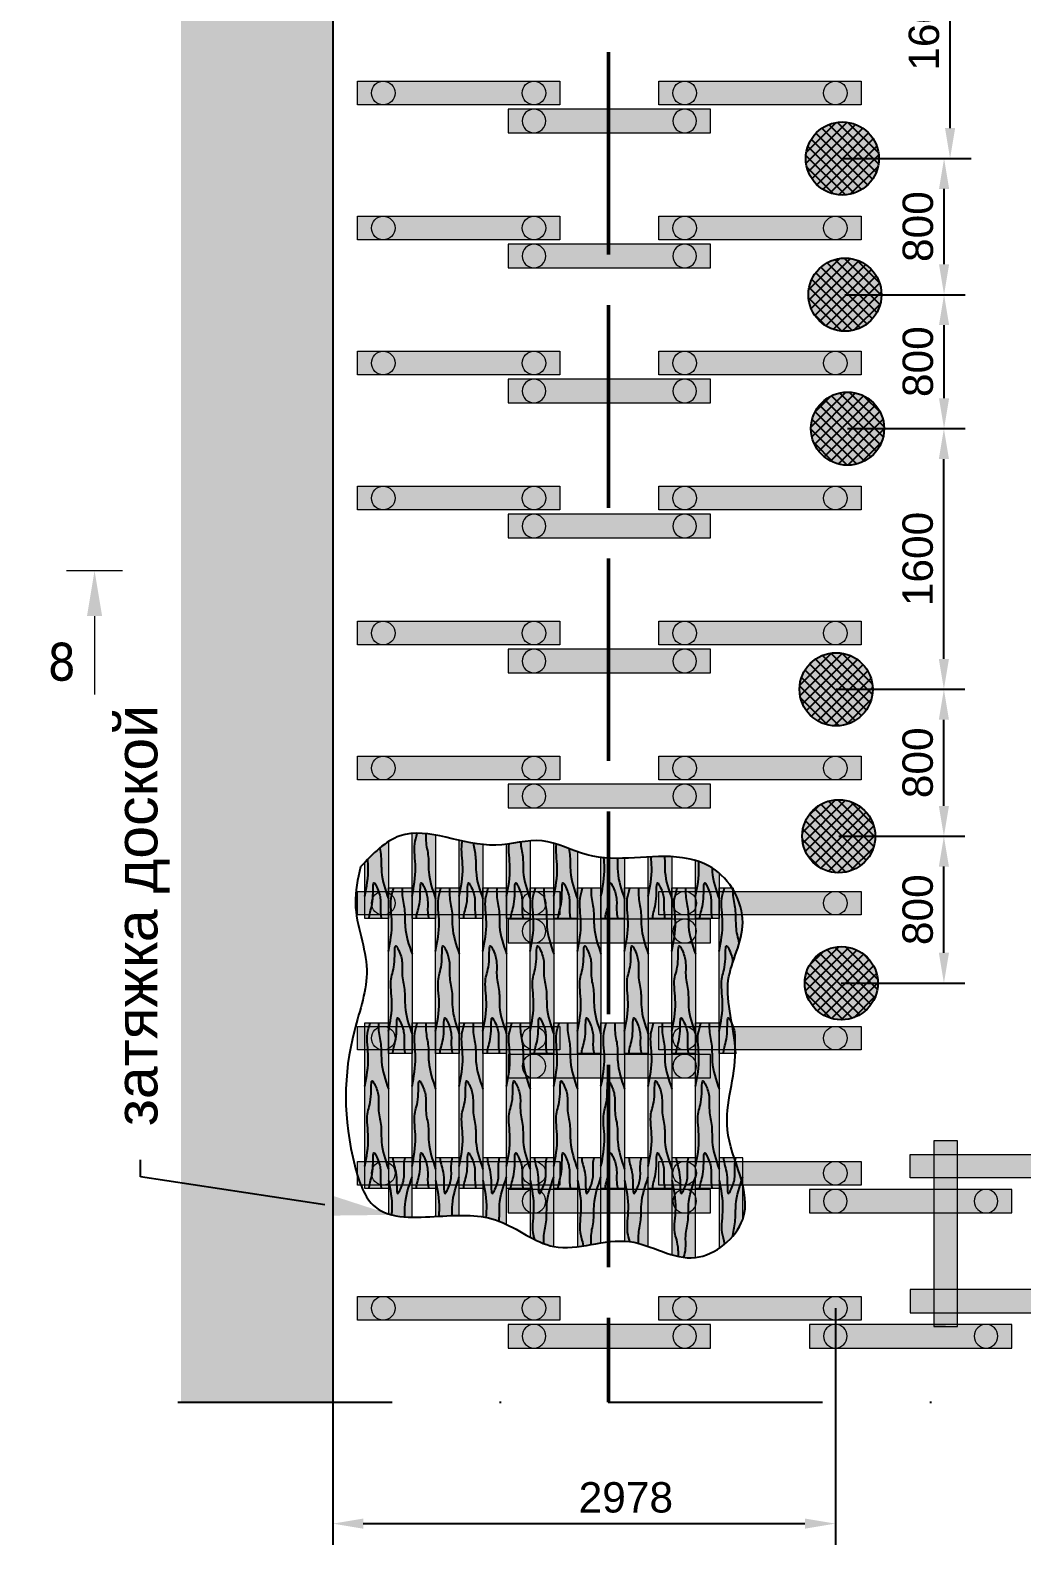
# Model space of a CAD drawing. Header units: inches. Extents: x 523 to 1492, y 69 to 539.
# Drawn here: x 1073.5 to 1132.3, y 175.3 to 265.1 of the extents above; entities that cross this region are included whole.
import ezdxf
from ezdxf import colors
from ezdxf.entities.mleader import LeaderData, LeaderLine
from ezdxf.math import Vec2, Vec3

# ---------------------------------------------------------------- set-up
doc = ezdxf.new("R2010")
doc.units = ezdxf.units.IN
doc.header["$MEASUREMENT"] = 0
doc.linetypes.add('ACAD_ISO02W100', pattern=[15, 12, -3])
doc.linetypes.add('DASHDOT', pattern=[25.4, 12.7, -6.35, 0, -6.35])
doc.styles.get("Standard").update_dxf_attribs({"font": 'arial.ttf'})
doc.styles.add('стиль', font='tahoma.ttf')
doc.dimstyles.new('ISO-25', dxfattribs={"dimtxt": 2.5, "dimasz": 2.5, "dimexe": 1.25, "dimexo": 0, "dimtad": 1, "dimdec": 0, "dimtxsty": 'Standard', "dimcen": 2.5, "dimadec": 0, "dimazin": 0, "dimtfac": 1, "dimtdec": 0, "dimtmove": 0, "dimatfit": 3, "dimfxl": 0, "dimarcsym": 0})

# ---------------------------------------------------------------- blocks, each defined once
blk = doc.blocks.new('S - 140')
at = {"linetype": 'ByBlock', "lineweight": 15}
h = blk.add_hatch(color=7, dxfattribs=at)
edge = h.paths.add_edge_path()
edge.add_arc((1417, -1396.7), 70, 0, 360)
at = {"color": 7, "linetype": 'ByBlock', "lineweight": 15}
blk.add_circle((1417, -1396.7), 70, dxfattribs=at)
blk = doc.blocks.new('2 стойки под брус')
at = {"linetype": 'ByBlock', "lineweight": 15}
blk.add_hatch(color=254, dxfattribs=at).paths.add_polyline_path([(1908.082, -1350.965), (1908.082, -1349.565), (1920.082, -1349.565), (1920.082, -1350.965)])
at = {"color": 7, "linetype": 'ByBlock', "lineweight": 15}
blk.add_lwpolyline([(1908.082, -1350.965), (1908.082, -1349.565), (1920.082, -1349.565), (1920.082, -1350.965), (1908.082, -1350.965)], dxfattribs=at)
at = {"color": 7, "linetype": 'ByBlock', "lineweight": 15, "xscale": 0.009999999999990905, "yscale": 0.009999999999990905, "zscale": 0.009999999999990905}
for p in [(1895.447, -1336.298), (1904.379, -1336.298)]:
    blk.add_blockref('S - 140', p, dxfattribs=at)
blk = doc.blocks.new('*D222')
at = {"color": 0, "linetype": 'ByBlock', "lineweight": -2}
for p, q in [((1121.249, 189.357), (1121.249, 175.345)), ((1091.466, 183.783), (1091.466, 175.345)), ((1093.266, 176.595), (1119.449, 176.595))]:
    blk.add_line(p, q, dxfattribs=at)
at = {"color": 0, "linetype": 'ByBlock'}
for points in [[(1093.266, 176.895), (1093.266, 176.295), (1091.466, 176.595)], [(1119.449, 176.895), (1119.449, 176.295), (1121.249, 176.595)]]:
    blk.add_solid(points, dxfattribs=at)
at = {"layer": 'Defpoints', "color": 0, "linetype": 'ByBlock'}
for p in [(1121.249, 189.357), (1091.466, 183.783), (1121.249, 176.595)]:
    blk.add_point(p, dxfattribs=at)
at = {"color": 0, "linetype": 'ByBlock', "lineweight": 15, "insert": (1108.834, 178.139), "char_height": 1.8, "attachment_point": 5}
blk.add_mtext('2978', dxfattribs=at)
blk = doc.blocks.new('*D260')
at = {"color": 0, "linetype": 'ByBlock', "lineweight": -2}
for p, q in [((1121.449, 217.321), (1128.932, 217.321)), ((1127.682, 210.415), (1127.682, 215.521)), ((1121.602, 208.615), (1128.932, 208.615))]:
    blk.add_line(p, q, dxfattribs=at)
at = {"color": 0, "linetype": 'ByBlock'}
for points in [[(1127.382, 215.521), (1127.982, 215.521), (1127.682, 217.321)], [(1127.382, 210.415), (1127.982, 210.415), (1127.682, 208.615)]]:
    blk.add_solid(points, dxfattribs=at)
at = {"layer": 'Defpoints', "color": 0, "linetype": 'ByBlock'}
for p in [(1121.449, 217.321), (1127.682, 217.321), (1121.602, 208.615)]:
    blk.add_point(p, dxfattribs=at)
at = {"color": 0, "linetype": 'ByBlock', "lineweight": 15, "insert": (1126.138, 212.968), "char_height": 1.8, "attachment_point": 5, "rotation": 90}
blk.add_mtext('800', dxfattribs=at)
blk = doc.blocks.new('*D261')
at = {"color": 0, "linetype": 'ByBlock', "lineweight": -2}
for p, q in [((1121.296, 226.027), (1128.932, 226.027)), ((1127.682, 219.121), (1127.682, 224.227)), ((1121.449, 217.321), (1128.932, 217.321))]:
    blk.add_line(p, q, dxfattribs=at)
at = {"color": 0, "linetype": 'ByBlock'}
for points in [[(1127.382, 224.227), (1127.982, 224.227), (1127.682, 226.027)], [(1127.382, 219.121), (1127.982, 219.121), (1127.682, 217.321)]]:
    blk.add_solid(points, dxfattribs=at)
at = {"layer": 'Defpoints', "color": 0, "linetype": 'ByBlock'}
for p in [(1121.296, 226.027), (1127.682, 226.027), (1121.449, 217.321)]:
    blk.add_point(p, dxfattribs=at)
at = {"color": 0, "linetype": 'ByBlock', "lineweight": 15, "insert": (1126.138, 221.674), "char_height": 1.8, "attachment_point": 5, "rotation": 90}
blk.add_mtext('800', dxfattribs=at)
blk = doc.blocks.new('*D262')
at = {"color": 0, "linetype": 'ByBlock', "lineweight": -2}
for p, q in [((1121.971, 241.472), (1128.932, 241.472)), ((1127.682, 227.827), (1127.682, 239.672)), ((1121.296, 226.027), (1128.932, 226.027))]:
    blk.add_line(p, q, dxfattribs=at)
at = {"color": 0, "linetype": 'ByBlock'}
for points in [[(1127.382, 239.672), (1127.982, 239.672), (1127.682, 241.472)], [(1127.382, 227.827), (1127.982, 227.827), (1127.682, 226.027)]]:
    blk.add_solid(points, dxfattribs=at)
at = {"layer": 'Defpoints', "color": 0, "linetype": 'ByBlock'}
for p in [(1121.971, 241.472), (1127.682, 241.472), (1121.296, 226.027)]:
    blk.add_point(p, dxfattribs=at)
at = {"color": 0, "linetype": 'ByBlock', "lineweight": 15, "insert": (1126.138, 233.749), "char_height": 1.8, "attachment_point": 5, "rotation": 90}
blk.add_mtext('1600', dxfattribs=at)
blk = doc.blocks.new('Доска')
at = {"linetype": 'ByBlock', "lineweight": 15}
blk.add_hatch(color=7, dxfattribs=at).paths.add_polyline_path([(760.046, 364.06), (760.046, 365.46), (769.874, 365.46), (769.874, 364.06)])
at = {"color": 7, "linetype": 'ByBlock', "lineweight": 15}
blk.add_lwpolyline([(760.046, 364.06), (760.046, 365.46), (769.874, 365.46), (769.874, 364.06), (760.046, 364.06)], dxfattribs=at)
for points, knots in [([(760.046, 365.202), (760.099, 365.199), (760.462, 365.165), (760.954, 364.904), (762.457, 365.013), (761.718, 364.641), (761.188, 364.483), (760.53, 364.563), (760.158, 364.495), (760.046, 364.472)], [2.155797, 2.155797, 2.155797, 2.155797, 2.329847, 3.372687, 4.300881, 4.564883, 5.340836, 6.125189, 6.465292, 6.465292, 6.465292, 6.465292]), ([(766.123, 365.46), (766.677, 365.35), (767.685, 365.15), (769.092, 365.406), (769.618, 365.198), (769.874, 365.147)], [0, 0, 0, 0, 1.716011, 3.117604, 3.848921, 3.848921, 3.848921, 3.848921]), ([(769.874, 364.64), (769.721, 364.642), (769.243, 364.659), (768.498, 364.446), (767.311, 364.529), (766.491, 364.244), (765.96, 364.06)], [6.455178, 6.455178, 6.455178, 6.455178, 6.912945, 7.853194, 8.763305, 10.425115, 10.425115, 10.425115, 10.425115])]:
    blk.add_open_spline(points, degree=3, knots=knots)
blk.add_spline([(761.368, 365.46), (763.071, 365.253), (764.472, 365.299), (765.495, 365.097), (766.417, 364.986), (766.186, 364.858), (765.44, 364.646), (764.656, 364.638), (763.726, 364.498), (762.816, 364.468), (761.205, 364.06)], degree=3)
blk = doc.blocks.new('Затяжка кровли')
at = {"linetype": 'ByBlock', "lineweight": 15}
for points in [[(744.754, 381.626), (744.549, 381.661), (744.342, 381.691), (744.138, 381.715), (743.936, 381.731), (743.736, 381.74), (743.539, 381.739), (743.354, 381.729), (743.354, 376.683), (744.754, 376.683)], [(740.607, 380.067), (740.554, 380.013), (740.554, 376.683), (741.954, 376.683), (741.954, 381.241), (741.899, 381.206), (741.732, 381.088), (741.566, 380.961), (741.403, 380.826), (741.241, 380.684), (741.081, 380.536), (740.922, 380.384), (740.764, 380.227)], [(747.554, 381.065), (747.344, 381.091), (747.126, 381.123), (746.908, 381.161), (746.69, 381.203), (746.472, 381.248), (746.254, 381.296), (746.154, 381.319), (746.154, 376.683), (747.554, 376.683)], [(750.354, 381.283), (750.318, 381.281), (750.112, 381.258), (749.905, 381.231), (749.697, 381.199), (749.488, 381.166), (749.278, 381.133), (749.067, 381.101), (748.954, 381.086), (748.954, 376.683), (750.354, 376.683)], [(753.154, 380.636), (753.126, 380.646), (752.926, 380.721), (752.727, 380.797), (752.528, 380.874), (752.33, 380.95), (752.131, 381.022), (751.932, 381.09), (751.754, 381.145), (751.754, 376.683), (753.154, 376.683)], [(755.954, 380.258), (755.801, 380.253), (755.591, 380.25), (755.381, 380.25), (755.172, 380.255), (754.964, 380.264), (754.756, 380.279), (754.554, 380.299), (754.554, 376.683), (755.954, 376.683)], [(758.754, 380.346), (758.547, 380.354), (758.337, 380.358), (758.126, 380.357), (757.915, 380.353), (757.704, 380.346), (757.492, 380.337), (757.354, 380.33), (757.354, 376.683), (758.754, 376.683)], [(761.554, 379.382), (761.517, 379.414), (761.343, 379.549), (761.162, 379.672), (760.977, 379.783), (760.788, 379.882), (760.595, 379.969), (760.399, 380.045), (760.2, 380.112), (760.154, 380.125), (760.154, 376.683), (761.554, 376.683)], [(741.954, 359.182), (742.114, 359.134), (742.338, 359.084), (742.569, 359.045), (742.807, 359.017), (743.051, 358.999), (743.299, 358.989), (743.354, 358.988), (743.354, 362.511), (741.954, 362.511)], [(744.754, 359.033), (744.83, 359.038), (745.083, 359.053), (745.333, 359.066), (745.579, 359.078), (745.824, 359.087), (746.065, 359.094), (746.154, 359.094), (746.154, 362.511), (744.754, 362.511)], [(747.554, 359.005), (747.684, 358.984), (747.906, 358.938), (748.126, 358.882), (748.344, 358.815), (748.559, 358.738), (748.773, 358.649), (748.954, 358.565), (748.954, 362.511), (747.554, 362.511)], [(750.354, 357.805), (750.451, 357.753), (750.661, 357.646), (750.873, 357.546), (751.086, 357.455), (751.3, 357.375), (751.517, 357.309), (751.754, 357.252), (751.754, 362.511), (750.354, 362.511)], [(753.154, 357.241), (753.333, 357.264), (753.567, 357.3), (753.803, 357.338), (754.039, 357.379), (754.276, 357.42), (754.513, 357.459), (754.554, 357.466), (754.554, 362.511), (753.154, 362.511)], [(755.954, 357.568), (756.017, 357.566), (756.302, 357.536), (756.585, 357.484), (756.867, 357.414), (757.146, 357.329), (757.354, 357.258), (757.354, 362.511), (755.954, 362.511)], [(758.754, 356.762), (758.806, 356.746), (759.083, 356.674), (759.36, 356.619), (759.639, 356.586), (759.919, 356.58), (760.154, 356.599), (760.154, 362.511), (758.754, 362.511)]]:
    blk.add_hatch(color=7, dxfattribs=at).paths.add_polyline_path(points)
h = blk.add_hatch(color=7, dxfattribs=at)
edge = h.paths.add_edge_path()
edge.add_spline(control_points=[(762.517, 368.683), (762.517, 368.728), (762.513, 370.18), (761.427, 372.848), (763.364, 375.931), (762.713, 377.885), (762.306, 378.511)], knot_values=[23.350086, 23.350086, 23.350086, 23.350086, 23.485103, 27.716189, 31.239233, 33.354236, 33.354236, 33.354236, 33.354236], degree=3, periodic=0)
edge.add_line((762.306, 378.511), (761.554, 378.511))
edge.add_line((761.554, 378.511), (761.554, 368.683))
edge.add_line((761.554, 368.683), (762.517, 368.683))
h = blk.add_hatch(color=7, dxfattribs=at)
edge = h.paths.add_edge_path()
edge.add_spline(control_points=[(761.554, 357.146), (762.193, 357.574), (763.648, 359.292), (762.86, 361.251), (762.451, 362.511)], knot_values=[39.534446, 39.534446, 39.534446, 39.534446, 41.673189, 45.420497, 45.420497, 45.420497, 45.420497], degree=3, periodic=0)
edge.add_line((762.451, 362.511), (761.554, 362.511))
edge.add_line((761.554, 362.511), (761.554, 357.146))
at = {"color": 7, "linetype": 'ByBlock', "lineweight": 15}
for points in [[(744.754, 376.683), (743.354, 376.683), (743.354, 381.729)], [(744.754, 381.626), (744.754, 376.683)], [(741.954, 381.242), (741.954, 376.683)], [(747.554, 376.683), (746.154, 376.683), (746.154, 381.319)], [(747.554, 381.065), (747.554, 376.683)], [(750.354, 376.683), (748.954, 376.683), (748.954, 381.086)], [(750.354, 381.284), (750.354, 376.683)], [(753.154, 376.683), (751.754, 376.683), (751.754, 381.145)], [(753.154, 380.636), (753.154, 376.683)], [(741.954, 376.683), (740.554, 376.683), (740.554, 380.013)], [(755.954, 376.683), (754.554, 376.683), (754.554, 380.298)], [(755.954, 380.257), (755.954, 376.683)], [(758.754, 376.683), (757.354, 376.683), (757.354, 380.33)], [(758.754, 380.346), (758.754, 376.683)], [(761.554, 376.683), (760.154, 376.683), (760.154, 380.125)], [(761.554, 379.383), (761.554, 376.683)], [(762.517, 368.683), (761.554, 368.683), (761.554, 378.511), (762.306, 378.511)], [(743.354, 362.511), (741.954, 362.511), (741.954, 359.18)], [(743.354, 358.988), (743.354, 362.511)], [(746.154, 362.511), (744.754, 362.511), (744.754, 359.033)], [(746.154, 359.095), (746.154, 362.511)], [(748.954, 362.511), (747.554, 362.511), (747.554, 359.007)], [(748.954, 358.566), (748.954, 362.511)], [(751.754, 362.511), (750.354, 362.511), (750.354, 357.805)], [(751.754, 357.253), (751.754, 362.511)], [(754.554, 362.511), (753.154, 362.511), (753.154, 357.241)], [(754.554, 357.466), (754.554, 362.511)], [(757.354, 362.511), (755.954, 362.511), (755.954, 357.57)], [(757.354, 357.259), (757.354, 362.511)], [(760.154, 362.511), (758.754, 362.511), (758.754, 356.761)], [(760.154, 356.597), (760.154, 362.511)], [(762.954, 362.511), (761.554, 362.511), (761.554, 357.145)], [(762.954, 358.854), (762.954, 362.511)]]:
    blk.add_lwpolyline(points, dxfattribs=at)
blk.add_spline([(740.293, 379.743), (742.644, 381.587), (748.321, 381.031), (751.061, 381.286), (753.725, 380.453), (759.386, 380.288), (761.136, 379.688), (762.954, 376.446), (762.1, 373.028), (762.516, 368.817), (762.051, 364.168), (762.954, 358.854), (760.154, 356.597), (756.244, 357.544), (751.754, 357.253), (748.507, 358.758), (744.935, 359.044), (741.166, 359.597), (739.967, 362.027), (739.943, 370.056), (740.67, 373.649), (740, 377.581), (740.293, 379.743)], degree=3)
for points, knots in [([(743.354, 378.004), (743.464, 378.559), (743.664, 379.566), (743.409, 380.968), (743.613, 381.492), (743.664, 381.74)], [0, 0, 0, 0, 1.716011, 3.117604, 3.834436, 3.834436, 3.834436, 3.834436]), ([(744.174, 381.711), (744.171, 381.572), (744.159, 381.11), (744.368, 380.379), (744.285, 379.193), (744.57, 378.372), (744.754, 377.842)], [6.499454, 6.499454, 6.499454, 6.499454, 6.912945, 7.853194, 8.763305, 10.425115, 10.425115, 10.425115, 10.425115]), ([(741.437, 380.854), (741.466, 380.69), (741.558, 380.23), (741.485, 379.193), (741.77, 378.372), (741.954, 377.842)], [7.353663, 7.353663, 7.353663, 7.353663, 7.853194, 8.763305, 10.425115, 10.425115, 10.425115, 10.425115]), ([(746.154, 378.004), (746.264, 378.559), (746.464, 379.566), (746.244, 380.778), (746.334, 381.221), (746.347, 381.275)], [0, 0, 0, 0, 1.716011, 3.117604, 3.315993, 3.315993, 3.315993, 3.315993]), ([(746.99, 381.146), (747.023, 380.882), (747.165, 380.33), (747.085, 379.193), (747.37, 378.372), (747.554, 377.842)], [7.058588, 7.058588, 7.058588, 7.058588, 7.853194, 8.763305, 10.425115, 10.425115, 10.425115, 10.425115]), ([(748.954, 378.004), (749.064, 378.559), (749.264, 379.566), (749.057, 380.705), (749.115, 381.108)], [0, 0, 0, 0, 1.716011, 3.116653, 3.116653, 3.116653, 3.116653]), ([(749.783, 381.212), (749.811, 380.925), (749.967, 380.352), (749.885, 379.193), (750.17, 378.372), (750.354, 377.842)], [6.99235, 6.99235, 6.99235, 6.99235, 7.853194, 8.763305, 10.425115, 10.425115, 10.425115, 10.425115]), ([(751.754, 378.004), (751.864, 378.559), (752.063, 379.562), (751.859, 380.695), (751.913, 381.096)], [0, 0, 0, 0, 1.716011, 3.102936, 3.102936, 3.102936, 3.102936]), ([(752.641, 380.831), (752.67, 380.675), (752.757, 380.222), (752.685, 379.193), (752.97, 378.372), (753.154, 377.842)], [7.377636, 7.377636, 7.377636, 7.377636, 7.853194, 8.763305, 10.425115, 10.425115, 10.425115, 10.425115]), ([(740.554, 378.004), (740.664, 378.559), (740.804, 379.263), (740.744, 380.032), (740.731, 380.194)], [0, 0, 0, 0, 1.716011, 2.179933, 2.179933, 2.179933, 2.179933]), ([(754.554, 378.004), (754.664, 378.559), (754.809, 379.29), (754.74, 380.092), (754.724, 380.281)], [0, 0, 0, 0, 1.716011, 2.263723, 2.263723, 2.263723, 2.263723]), ([(755.525, 380.25), (755.541, 379.985), (755.498, 379.157), (755.77, 378.372), (755.954, 377.842)], [7.966525, 7.966525, 7.966525, 7.966525, 8.763305, 10.425115, 10.425115, 10.425115, 10.425115]), ([(757.354, 378.004), (757.464, 378.559), (757.613, 379.308), (757.536, 380.131), (757.52, 380.339)], [0, 0, 0, 0, 1.716011, 2.318895, 2.318895, 2.318895, 2.318895]), ([(758.316, 380.358), (758.346, 380.059), (758.286, 379.191), (758.57, 378.372), (758.754, 377.842)], [7.85771, 7.85771, 7.85771, 7.85771, 8.763305, 10.425115, 10.425115, 10.425115, 10.425115]), ([(760.154, 378.004), (760.264, 378.559), (760.396, 379.224), (760.35, 379.946), (760.341, 380.066)], [0, 0, 0, 0, 1.716011, 2.057385, 2.057385, 2.057385, 2.057385]), ([(761.136, 379.688), (761.138, 379.61), (761.16, 378.978), (761.37, 378.372), (761.554, 377.842)], [8.52716, 8.52716, 8.52716, 8.52716, 8.763305, 10.425115, 10.425115, 10.425115, 10.425115]), ([(740.812, 376.683), (740.815, 376.736), (740.849, 377.099), (741.11, 377.59), (741.001, 379.093), (741.373, 378.354), (741.531, 377.825), (741.452, 377.167), (741.519, 376.795), (741.542, 376.683)], [2.155797, 2.155797, 2.155797, 2.155797, 2.329847, 3.372687, 4.300881, 4.564883, 5.340836, 6.125189, 6.465292, 6.465292, 6.465292, 6.465292]), ([(743.612, 376.683), (743.615, 376.736), (743.649, 377.099), (743.91, 377.59), (743.801, 379.093), (744.173, 378.354), (744.331, 377.825), (744.252, 377.167), (744.319, 376.795), (744.342, 376.683)], [2.155797, 2.155797, 2.155797, 2.155797, 2.329847, 3.372687, 4.300881, 4.564883, 5.340836, 6.125189, 6.465292, 6.465292, 6.465292, 6.465292]), ([(746.412, 376.683), (746.415, 376.736), (746.449, 377.099), (746.71, 377.59), (746.601, 379.093), (746.973, 378.354), (747.131, 377.825), (747.052, 377.167), (747.119, 376.795), (747.142, 376.683)], [2.155797, 2.155797, 2.155797, 2.155797, 2.329847, 3.372687, 4.300881, 4.564883, 5.340836, 6.125189, 6.465292, 6.465292, 6.465292, 6.465292]), ([(749.212, 376.683), (749.215, 376.736), (749.249, 377.099), (749.51, 377.59), (749.401, 379.093), (749.773, 378.354), (749.931, 377.825), (749.852, 377.167), (749.919, 376.795), (749.942, 376.683)], [2.155797, 2.155797, 2.155797, 2.155797, 2.329847, 3.372687, 4.300881, 4.564883, 5.340836, 6.125189, 6.465292, 6.465292, 6.465292, 6.465292]), ([(752.012, 376.683), (752.015, 376.736), (752.049, 377.099), (752.31, 377.59), (752.201, 379.093), (752.573, 378.354), (752.731, 377.825), (752.652, 377.167), (752.719, 376.795), (752.742, 376.683)], [2.155797, 2.155797, 2.155797, 2.155797, 2.329847, 3.372687, 4.300881, 4.564883, 5.340836, 6.125189, 6.465292, 6.465292, 6.465292, 6.465292]), ([(754.812, 376.683), (754.815, 376.736), (754.849, 377.099), (755.11, 377.59), (755.001, 379.093), (755.373, 378.354), (755.531, 377.825), (755.452, 377.167), (755.519, 376.795), (755.542, 376.683)], [2.155797, 2.155797, 2.155797, 2.155797, 2.329847, 3.372687, 4.300881, 4.564883, 5.340836, 6.125189, 6.465292, 6.465292, 6.465292, 6.465292]), ([(757.612, 376.683), (757.615, 376.736), (757.649, 377.099), (757.91, 377.59), (757.801, 379.093), (758.173, 378.354), (758.331, 377.825), (758.252, 377.167), (758.319, 376.795), (758.342, 376.683)], [2.155797, 2.155797, 2.155797, 2.155797, 2.329847, 3.372687, 4.300881, 4.564883, 5.340836, 6.125189, 6.465292, 6.465292, 6.465292, 6.465292]), ([(760.412, 376.683), (760.415, 376.736), (760.449, 377.099), (760.71, 377.59), (760.601, 379.093), (760.973, 378.354), (761.131, 377.825), (761.052, 377.167), (761.119, 376.795), (761.142, 376.683)], [2.155797, 2.155797, 2.155797, 2.155797, 2.329847, 3.372687, 4.300881, 4.564883, 5.340836, 6.125189, 6.465292, 6.465292, 6.465292, 6.465292]), ([(761.554, 374.76), (761.664, 375.314), (761.864, 376.321), (761.608, 377.728), (761.816, 378.255), (761.867, 378.511)], [0, 0, 0, 0, 1.716011, 3.117604, 3.848921, 3.848921, 3.848921, 3.848921]), ([(762.374, 378.511), (762.372, 378.357), (762.355, 377.879), (762.568, 377.134), (762.501, 376.169), (762.648, 375.547), (762.746, 375.224)], [6.455178, 6.455178, 6.455178, 6.455178, 6.912945, 7.853194, 8.763305, 9.771375, 9.771375, 9.771375, 9.771375]), ([(761.554, 370.004), (761.664, 370.559), (761.864, 371.566), (761.587, 373.087), (761.997, 373.861), (761.888, 375.364), (762.258, 374.631), (762.347, 374.332), (762.367, 374.091)], [0, 0, 0, 0, 1.716011, 3.117604, 4.160444, 5.088638, 5.352639, 6.113784, 6.113784, 6.113784, 6.113784]), ([(761.812, 368.683), (761.815, 368.736), (761.849, 369.099), (762.11, 369.59), (762.001, 371.093), (762.373, 370.354), (762.531, 369.825), (762.452, 369.167), (762.519, 368.795), (762.542, 368.683)], [2.155797, 2.155797, 2.155797, 2.155797, 2.329847, 3.372687, 4.300881, 4.564883, 5.340836, 6.125189, 6.465292, 6.465292, 6.465292, 6.465292]), ([(742.212, 362.511), (742.215, 362.457), (742.249, 362.095), (742.51, 361.603), (742.401, 360.1), (742.773, 360.839), (742.931, 361.368), (742.852, 362.026), (742.919, 362.399), (742.942, 362.511)], [2.155797, 2.155797, 2.155797, 2.155797, 2.329847, 3.372687, 4.300881, 4.564883, 5.340836, 6.125189, 6.465292, 6.465292, 6.465292, 6.465292]), ([(745.012, 362.511), (745.015, 362.457), (745.049, 362.095), (745.31, 361.603), (745.201, 360.1), (745.573, 360.839), (745.731, 361.368), (745.652, 362.026), (745.719, 362.399), (745.742, 362.511)], [2.155797, 2.155797, 2.155797, 2.155797, 2.329847, 3.372687, 4.300881, 4.564883, 5.340836, 6.125189, 6.465292, 6.465292, 6.465292, 6.465292]), ([(747.812, 362.511), (747.815, 362.457), (747.849, 362.095), (748.11, 361.603), (748.001, 360.1), (748.373, 360.839), (748.531, 361.368), (748.452, 362.026), (748.519, 362.399), (748.542, 362.511)], [2.155797, 2.155797, 2.155797, 2.155797, 2.329847, 3.372687, 4.300881, 4.564883, 5.340836, 6.125189, 6.465292, 6.465292, 6.465292, 6.465292]), ([(750.612, 362.511), (750.615, 362.457), (750.649, 362.095), (750.91, 361.603), (750.801, 360.1), (751.173, 360.839), (751.331, 361.368), (751.252, 362.026), (751.319, 362.399), (751.342, 362.511)], [2.155797, 2.155797, 2.155797, 2.155797, 2.329847, 3.372687, 4.300881, 4.564883, 5.340836, 6.125189, 6.465292, 6.465292, 6.465292, 6.465292]), ([(753.412, 362.511), (753.415, 362.457), (753.449, 362.095), (753.71, 361.603), (753.601, 360.1), (753.973, 360.839), (754.131, 361.368), (754.052, 362.026), (754.119, 362.399), (754.142, 362.511)], [2.155797, 2.155797, 2.155797, 2.155797, 2.329847, 3.372687, 4.300881, 4.564883, 5.340836, 6.125189, 6.465292, 6.465292, 6.465292, 6.465292]), ([(756.212, 362.511), (756.215, 362.457), (756.249, 362.095), (756.51, 361.603), (756.401, 360.1), (756.773, 360.839), (756.931, 361.368), (756.852, 362.026), (756.919, 362.399), (756.942, 362.511)], [2.155797, 2.155797, 2.155797, 2.155797, 2.329847, 3.372687, 4.300881, 4.564883, 5.340836, 6.125189, 6.465292, 6.465292, 6.465292, 6.465292]), ([(759.012, 362.511), (759.015, 362.457), (759.049, 362.095), (759.31, 361.603), (759.201, 360.1), (759.573, 360.839), (759.731, 361.368), (759.652, 362.026), (759.719, 362.399), (759.742, 362.511)], [2.155797, 2.155797, 2.155797, 2.155797, 2.329847, 3.372687, 4.300881, 4.564883, 5.340836, 6.125189, 6.465292, 6.465292, 6.465292, 6.465292]), ([(761.812, 362.511), (761.815, 362.457), (761.849, 362.095), (762.11, 361.603), (762.001, 360.1), (762.373, 360.839), (762.531, 361.368), (762.452, 362.026), (762.519, 362.399), (762.542, 362.511)], [2.155797, 2.155797, 2.155797, 2.155797, 2.329847, 3.372687, 4.300881, 4.564883, 5.340836, 6.125189, 6.465292, 6.465292, 6.465292, 6.465292]), ([(741.954, 361.189), (742.064, 360.634), (742.196, 359.969), (742.15, 359.247), (742.141, 359.127)], [0, 0, 0, 0, 1.716011, 2.057824, 2.057824, 2.057824, 2.057824]), ([(742.928, 359.007), (742.939, 359.251), (742.905, 360.057), (743.17, 360.821), (743.354, 361.352)], [8.029911, 8.029911, 8.029911, 8.029911, 8.763305, 10.425115, 10.425115, 10.425115, 10.425115]), ([(744.754, 361.189), (744.864, 360.634), (745.001, 359.944), (744.947, 359.191), (744.935, 359.044)], [0, 0, 0, 0, 1.716011, 2.137198, 2.137198, 2.137198, 2.137198]), ([(745.731, 359.084), (745.737, 359.303), (745.713, 360.082), (745.97, 360.821), (746.154, 361.352)], [8.107416, 8.107416, 8.107416, 8.107416, 8.763305, 10.425115, 10.425115, 10.425115, 10.425115]), ([(747.554, 361.189), (747.664, 360.634), (747.805, 359.922), (747.743, 359.145), (747.729, 358.975)], [0, 0, 0, 0, 1.716011, 2.202863, 2.202863, 2.202863, 2.202863]), ([(748.507, 358.758), (748.51, 358.782), (748.548, 359.107), (748.485, 360.001), (748.77, 360.821), (748.954, 361.352)], [7.779136, 7.779136, 7.779136, 7.779136, 7.853194, 8.763305, 10.425115, 10.425115, 10.425115, 10.425115]), ([(750.354, 361.189), (750.464, 360.634), (750.664, 359.627), (750.424, 358.308), (750.574, 357.816), (750.612, 357.67)], [0, 0, 0, 0, 1.716011, 3.117604, 3.607509, 3.607509, 3.607509, 3.607509]), ([(751.175, 357.421), (751.172, 357.579), (751.153, 358.063), (751.368, 358.814), (751.285, 360.001), (751.57, 360.821), (751.754, 361.352)], [6.438189, 6.438189, 6.438189, 6.438189, 6.912945, 7.853194, 8.763305, 10.425115, 10.425115, 10.425115, 10.425115]), ([(753.154, 361.189), (753.264, 360.634), (753.464, 359.627), (753.199, 358.171), (753.444, 357.628), (753.493, 357.288)], [0, 0, 0, 0, 1.716011, 3.117604, 3.983583, 3.983583, 3.983583, 3.983583]), ([(753.975, 357.368), (753.974, 357.543), (753.948, 358.046), (754.168, 358.814), (754.085, 360.001), (754.37, 360.821), (754.554, 361.352)], [6.38548, 6.38548, 6.38548, 6.38548, 6.912945, 7.853194, 8.763305, 10.425115, 10.425115, 10.425115, 10.425115]), ([(755.954, 361.189), (756.064, 360.634), (756.264, 359.627), (756.015, 358.259), (756.196, 357.746), (756.244, 357.544)], [0, 0, 0, 0, 1.716011, 3.117604, 3.74335, 3.74335, 3.74335, 3.74335]), ([(756.774, 357.439), (756.772, 357.592), (756.755, 358.069), (756.968, 358.814), (756.885, 360.001), (757.17, 360.821), (757.354, 361.352)], [6.456271, 6.456271, 6.456271, 6.456271, 6.912945, 7.853194, 8.763305, 10.425115, 10.425115, 10.425115, 10.425115]), ([(758.754, 361.189), (758.864, 360.634), (759.064, 359.627), (758.787, 358.106), (759.117, 357.484), (759.128, 356.797), (759.13, 356.663)], [0, 0, 0, 0, 1.716011, 3.117604, 4.160444, 4.428379, 4.428379, 4.428379, 4.428379]), ([(759.454, 356.605), (759.518, 356.782), (759.608, 357.178), (759.525, 357.963), (759.768, 358.814), (759.685, 360.001), (759.97, 360.821), (760.154, 361.352)], [5.584914, 5.584914, 5.584914, 5.584914, 6.128592, 6.912945, 7.853194, 8.763305, 10.425115, 10.425115, 10.425115, 10.425115]), ([(761.554, 361.189), (761.664, 360.634), (761.864, 359.627), (761.605, 358.202), (761.826, 357.67), (761.877, 357.385)], [0, 0, 0, 0, 1.716011, 3.117604, 3.897825, 3.897825, 3.897825, 3.897825]), ([(762.375, 357.874), (762.375, 357.883), (762.395, 358.208), (762.568, 358.814), (762.485, 360.001), (762.77, 360.821), (762.954, 361.352)], [6.886211, 6.886211, 6.886211, 6.886211, 6.912945, 7.853194, 8.763305, 10.425115, 10.425115, 10.425115, 10.425115])]:
    blk.add_open_spline(points, degree=3, knots=knots)
at = {"rotation": 90}
for p in [(1107.414, -391.363), (1110.214, -391.363), (1113.014, -391.363), (1115.814, -391.363), (1118.614, -391.363), (1121.414, -391.363), (1124.214, -391.363), (1106.014, -399.363), (1108.814, -399.363), (1111.614, -399.363), (1114.414, -399.363), (1117.214, -399.363), (1120.014, -399.363), (1122.814, -399.363), (1125.614, -399.363)]:
    blk.add_blockref('Доска', p, dxfattribs=at)
blk = doc.blocks.new('Руд.стойка 0.14 - 1.1')
at = {"linetype": 'ByBlock', "lineweight": 15}
blk.add_hatch(color=252, dxfattribs=at).paths.add_polyline_path([(2005.719, -1382.257), (2007.119, -1382.257), (2007.119, -1393.257), (2005.719, -1393.257)])
at = {"color": 7, "linetype": 'ByBlock', "lineweight": 15}
for p, q in [((2006.419, -1393.257), (2007.119, -1393.257)), ((2007.119, -1393.257), (2006.419, -1393.257))]:
    blk.add_line(p, q, dxfattribs=at)
blk.add_lwpolyline([(2005.719, -1382.257), (2007.119, -1382.257), (2007.119, -1393.257), (2005.719, -1393.257), (2005.719, -1382.257)], dxfattribs=at)
blk = doc.blocks.new('Костер 1.1х1.1м')
at = {"color": 7, "linetype": 'ByBlock', "lineweight": 15, "xscale": -1}
blk.add_blockref('Руд.стойка 0.14 - 1.1', (3966.368, -11.192), dxfattribs=at)
at = {"color": 7, "linetype": 'ByBlock', "lineweight": 15}
blk.add_blockref('Руд.стойка 0.14 - 1.1', (-39.67, -11.192), dxfattribs=at)
at = {"color": 7, "linetype": 'ByBlock', "lineweight": 15, "rotation": 90}
blk.add_blockref('Руд.стойка 0.14 - 1.1', (575.592, -3401.368), dxfattribs=at)
at = {"color": 7, "linetype": 'ByBlock', "lineweight": 15, "xscale": -1, "rotation": 90}
blk.add_blockref('Руд.стойка 0.14 - 1.1', (575.592, 603.47), dxfattribs=at)
blk = doc.blocks.new('ОКУ')
h = blk.add_hatch(color=254)
edge = h.paths.add_edge_path()
edge.add_arc((246.5, -1391.8), 216.7, 0, 360)
h = blk.add_hatch()
h.set_pattern_fill('ANSI37', color=256, scale=360, style=0)
edge = h.paths.add_edge_path()
edge.add_arc((246.5, -1391.8), 216.7, 0, 360)
blk.add_circle((246.5, -1391.8), 216.7)
blk = doc.blocks.new('*D324')
at = {"color": 0, "linetype": 'ByBlock', "lineweight": -2}
for p, q in [((1121.818, 249.407), (1128.942, 249.407)), ((1127.692, 243.272), (1127.692, 247.607)), ((1121.971, 241.472), (1128.942, 241.472))]:
    blk.add_line(p, q, dxfattribs=at)
at = {"color": 0, "linetype": 'ByBlock'}
for points in [[(1127.392, 247.607), (1127.992, 247.607), (1127.692, 249.407)], [(1127.392, 243.272), (1127.992, 243.272), (1127.692, 241.472)]]:
    blk.add_solid(points, dxfattribs=at)
at = {"layer": 'Defpoints', "color": 0, "linetype": 'ByBlock'}
for p in [(1121.818, 249.407), (1127.692, 249.407), (1121.971, 241.472)]:
    blk.add_point(p, dxfattribs=at)
at = {"color": 0, "linetype": 'ByBlock', "lineweight": 15, "insert": (1126.148, 245.44), "char_height": 1.8, "attachment_point": 5, "rotation": 90}
blk.add_mtext('800', dxfattribs=at)
blk = doc.blocks.new('*D325')
at = {"color": 0, "linetype": 'ByBlock', "lineweight": -2}
for p, q in [((1121.664, 257.477), (1128.942, 257.477)), ((1127.692, 251.207), (1127.692, 255.677)), ((1121.818, 249.407), (1128.942, 249.407))]:
    blk.add_line(p, q, dxfattribs=at)
at = {"color": 0, "linetype": 'ByBlock'}
for points in [[(1127.392, 255.677), (1127.992, 255.677), (1127.692, 257.477)], [(1127.392, 251.207), (1127.992, 251.207), (1127.692, 249.407)]]:
    blk.add_solid(points, dxfattribs=at)
at = {"layer": 'Defpoints', "color": 0, "linetype": 'ByBlock'}
for p in [(1121.664, 257.477), (1127.692, 257.477), (1121.818, 249.407)]:
    blk.add_point(p, dxfattribs=at)
at = {"color": 0, "linetype": 'ByBlock', "lineweight": 15, "insert": (1126.148, 253.442), "char_height": 1.8, "attachment_point": 5, "rotation": 90}
blk.add_mtext('800', dxfattribs=at)
blk = doc.blocks.new('*D336')
at = {"color": 0, "linetype": 'ByBlock', "lineweight": -2}
for p, q in [((1121.971, 273.472), (1129.3, 273.472)), ((1128.05, 259.277), (1128.05, 271.672)), ((1121.664, 257.477), (1129.3, 257.477))]:
    blk.add_line(p, q, dxfattribs=at)
at = {"color": 0, "linetype": 'ByBlock'}
for points in [[(1127.75, 271.672), (1128.35, 271.672), (1128.05, 273.472)], [(1127.75, 259.277), (1128.35, 259.277), (1128.05, 257.477)]]:
    blk.add_solid(points, dxfattribs=at)
at = {"layer": 'Defpoints', "color": 0, "linetype": 'ByBlock'}
for p in [(1121.971, 273.472), (1128.05, 273.472), (1121.664, 257.477)]:
    blk.add_point(p, dxfattribs=at)
at = {"color": 0, "linetype": 'ByBlock', "lineweight": 15, "insert": (1126.506, 265.474), "char_height": 1.8, "attachment_point": 5, "rotation": 90}
blk.add_mtext('1600', dxfattribs=at)

msp = doc.modelspace()

# ---------------------------------------------------------------- linework, layer by layer
at = {"color": 7, "linetype": 'ByBlock', "lineweight": 15}
for p, q in [((1075.684, 233.063), (1079.004, 233.063)), ((1077.344, 230.363), (1077.344, 225.712))]:
    msp.add_line(p, q, dxfattribs=at)
at = {"color": 7, "linetype": 'DASHDOT'}
msp.add_line((1082.289, 183.783), (1164.494, 183.783), dxfattribs=at)
at = {"color": 253, "linetype": 'ByBlock', "lineweight": 15, "const_width": 9}
msp.add_lwpolyline([(1086.966, 323.781), (1086.966, 306.787), (1078.034, 305.36), (1078.034, 277.017), (1086.966, 277.017), (1086.966, 183.783)], dxfattribs=at)
msp.add_lwpolyline([(1091.466, 323.781), (1091.466, 302.95), (1082.534, 301.522), (1082.534, 281.517), (1091.466, 281.517), (1091.466, 182.383), (1091.466, 182.383), (1091.466, 182.383)])
at = {"linetype": 'ACAD_ISO02W100', "lineweight": 50}
msp.add_lwpolyline([(1107.801, 323.781), (1107.801, 183.783)], dxfattribs=at)
at = {"color": 7, "linetype": 'ByBlock', "lineweight": 15}
msp.add_solid([(1077.794, 230.363), (1076.894, 230.363), (1077.344, 233.063)], dxfattribs=at)

# ---------------------------------------------------------------- block references
for name, p in [('2 стойки под брус', (-815.163, 1611.622)), ('2 стойки под брус', (-797.299, 1611.622)), ('2 стойки под брус', (-815.163, 1603.622)), ('2 стойки под брус', (-797.299, 1603.622)), ('2 стойки под брус', (-815.163, 1595.622)), ('2 стойки под брус', (-797.299, 1595.622)), ('2 стойки под брус', (-815.163, 1587.622)), ('2 стойки под брус', (-797.299, 1587.622)), ('2 стойки под брус', (-815.163, 1579.622)), ('2 стойки под брус', (-797.299, 1579.622)), ('2 стойки под брус', (-815.163, 1571.622)), ('2 стойки под брус', (-797.299, 1571.622)), ('2 стойки под брус', (-815.163, 1563.622)), ('2 стойки под брус', (-797.299, 1563.622)), ('2 стойки под брус', (-815.163, 1555.622)), ('2 стойки под брус', (-797.299, 1555.622)), ('Костер 1.1х1.1м', (-832.168, 1592.723)), ('2 стойки под брус', (-815.163, 1547.622)), ('2 стойки под брус', (-797.299, 1547.622)), ('2 стойки под брус', (-815.163, 1539.622)), ('2 стойки под брус', (-797.299, 1539.622))]:
    msp.add_blockref(name, p, dxfattribs=at)
at = {"color": 7, "linetype": 'ByBlock', "lineweight": 15, "xscale": -1, "rotation": 180}
for p in [(-806.231, -1090.566), (-806.231, -1098.566), (-806.231, -1106.566), (-806.231, -1114.566), (-806.231, -1122.566), (-806.231, -1130.566), (-806.231, -1138.566), (-806.231, -1146.566), (-806.231, -1154.566), (-788.368, -1154.566), (-806.231, -1162.566), (-788.368, -1162.566)]:
    msp.add_blockref('2 стойки под брус', p, dxfattribs=at)
at = {"xscale": 0.009999999999990905, "yscale": 0.009999999999990905, "zscale": 0.009999999999990905}
for p in [(1119.2, 271.395), (1119.353, 263.326), (1119.506, 255.39), (1118.831, 239.945), (1118.984, 231.239), (1119.138, 222.533)]:
    msp.add_blockref('ОКУ', p, dxfattribs=at)
msp.add_blockref('Затяжка кровли', (352.805, -164.239))

# ---------------------------------------------------------------- texts
at = {"color": 7, "linetype": 'ByBlock', "lineweight": 15, "style": 'стиль'}
msp.add_text('8', height=2.239, dxfattribs=at).set_placement((1074.56, 226.546))

# ---------------------------------------------------------------- dimensions: what is measured, and where the dimension line sits
at = {"color": 7, "linetype": 'ByBlock', "lineweight": 15}
for base, p1, p2, text, picture, middle in [((1128.05, 273.472), (1121.664, 257.477), (1121.971, 273.472), '1600', '*D336', (1126.506, 265.474)), ((1127.692, 257.477), (1121.818, 249.407), (1121.664, 257.477), '800', '*D325', (1126.148, 253.442)), ((1127.692, 249.407), (1121.971, 241.472), (1121.818, 249.407), '800', '*D324', (1126.148, 245.44)), ((1127.682, 241.472), (1121.296, 226.027), (1121.971, 241.472), '1600', '*D262', (1126.138, 233.749)), ((1127.682, 226.027), (1121.449, 217.321), (1121.296, 226.027), '800', '*D261', (1126.138, 221.674)), ((1127.682, 217.321), (1121.602, 208.615), (1121.449, 217.321), '800', '*D260', (1126.138, 212.968))]:
    dim = msp.add_linear_dim(base=base, p1=p1, p2=p2, angle=90, text=text, dimstyle='ISO-25', override={"dimtxt": 1.8, "dimasz": 1.8, "dimlfac": 100, "dimrnd": 0.05, "dimfxl": 1.25}, dxfattribs=at)
    dim.commit()
    dim.dimension.update_dxf_attribs({"geometry": picture, "text_midpoint": middle})
dim = msp.add_linear_dim(base=(1121.249, 176.595), p1=(1091.466, 183.783), p2=(1121.249, 189.357), dimstyle='ISO-25', override={"dimtxt": 1.8, "dimasz": 1.8, "dimlfac": 100, "dimrnd": 0.05, "dimfxl": 1.25}, dxfattribs=at)
dim.commit()
dim.dimension.update_dxf_attribs({"geometry": '*D222', "text_midpoint": (1108.834, 176.595), "dimtype": 160})

# ---------------------------------------------------------------- leaders
ml = msp.add_multileader_mtext('Standard', dxfattribs=at)
ml.set_content('затяжка доской', color=7)
ml.set_leader_properties()
ml.build(insert=Vec2(0, 0))
ml.multileader.update_dxf_attribs({"dogleg_length": 1})
ctx = ml.context
ctx.base_point, ctx.char_height, ctx.plane_origin, ctx.plane_x_axis, ctx.plane_y_axis = Vec3(1080.076, 198.144), 2.5, Vec3(1081.607, 265.216), Vec3(0, 1), Vec3(-1, 0)
notes = []
notes.append((ctx, [(1, (1, 1, 0), (1080.076, 197.144), (0, 1), 1, [(0, [(1094.947, 194.888)], 0, [])])]))
ctx.mtext.insert, ctx.mtext.text_direction, ctx.mtext.rotation, ctx.mtext.flow_direction = Vec3(1078.569, 200.144), Vec3(0, 1), 1.570796, 5
for ctx, leaders in notes:
    for number, flags, end, landing, length, lines in leaders:
        leader = LeaderData()
        leader.index, (leader.has_last_leader_line, leader.has_dogleg_vector, leader.attachment_direction) = number, flags
        leader.last_leader_point, leader.dogleg_vector, leader.dogleg_length = Vec3(end), Vec3(landing), length
        for number, points, colour, breaks in lines:
            line = LeaderLine()
            line.index, line.vertices, line.color, line.breaks = number, Vec3.list(points), colors.encode_raw_color(colour), breaks
            leader.lines.append(line)
        ctx.leaders.append(leader)

doc.saveas('drawing.dxf')
